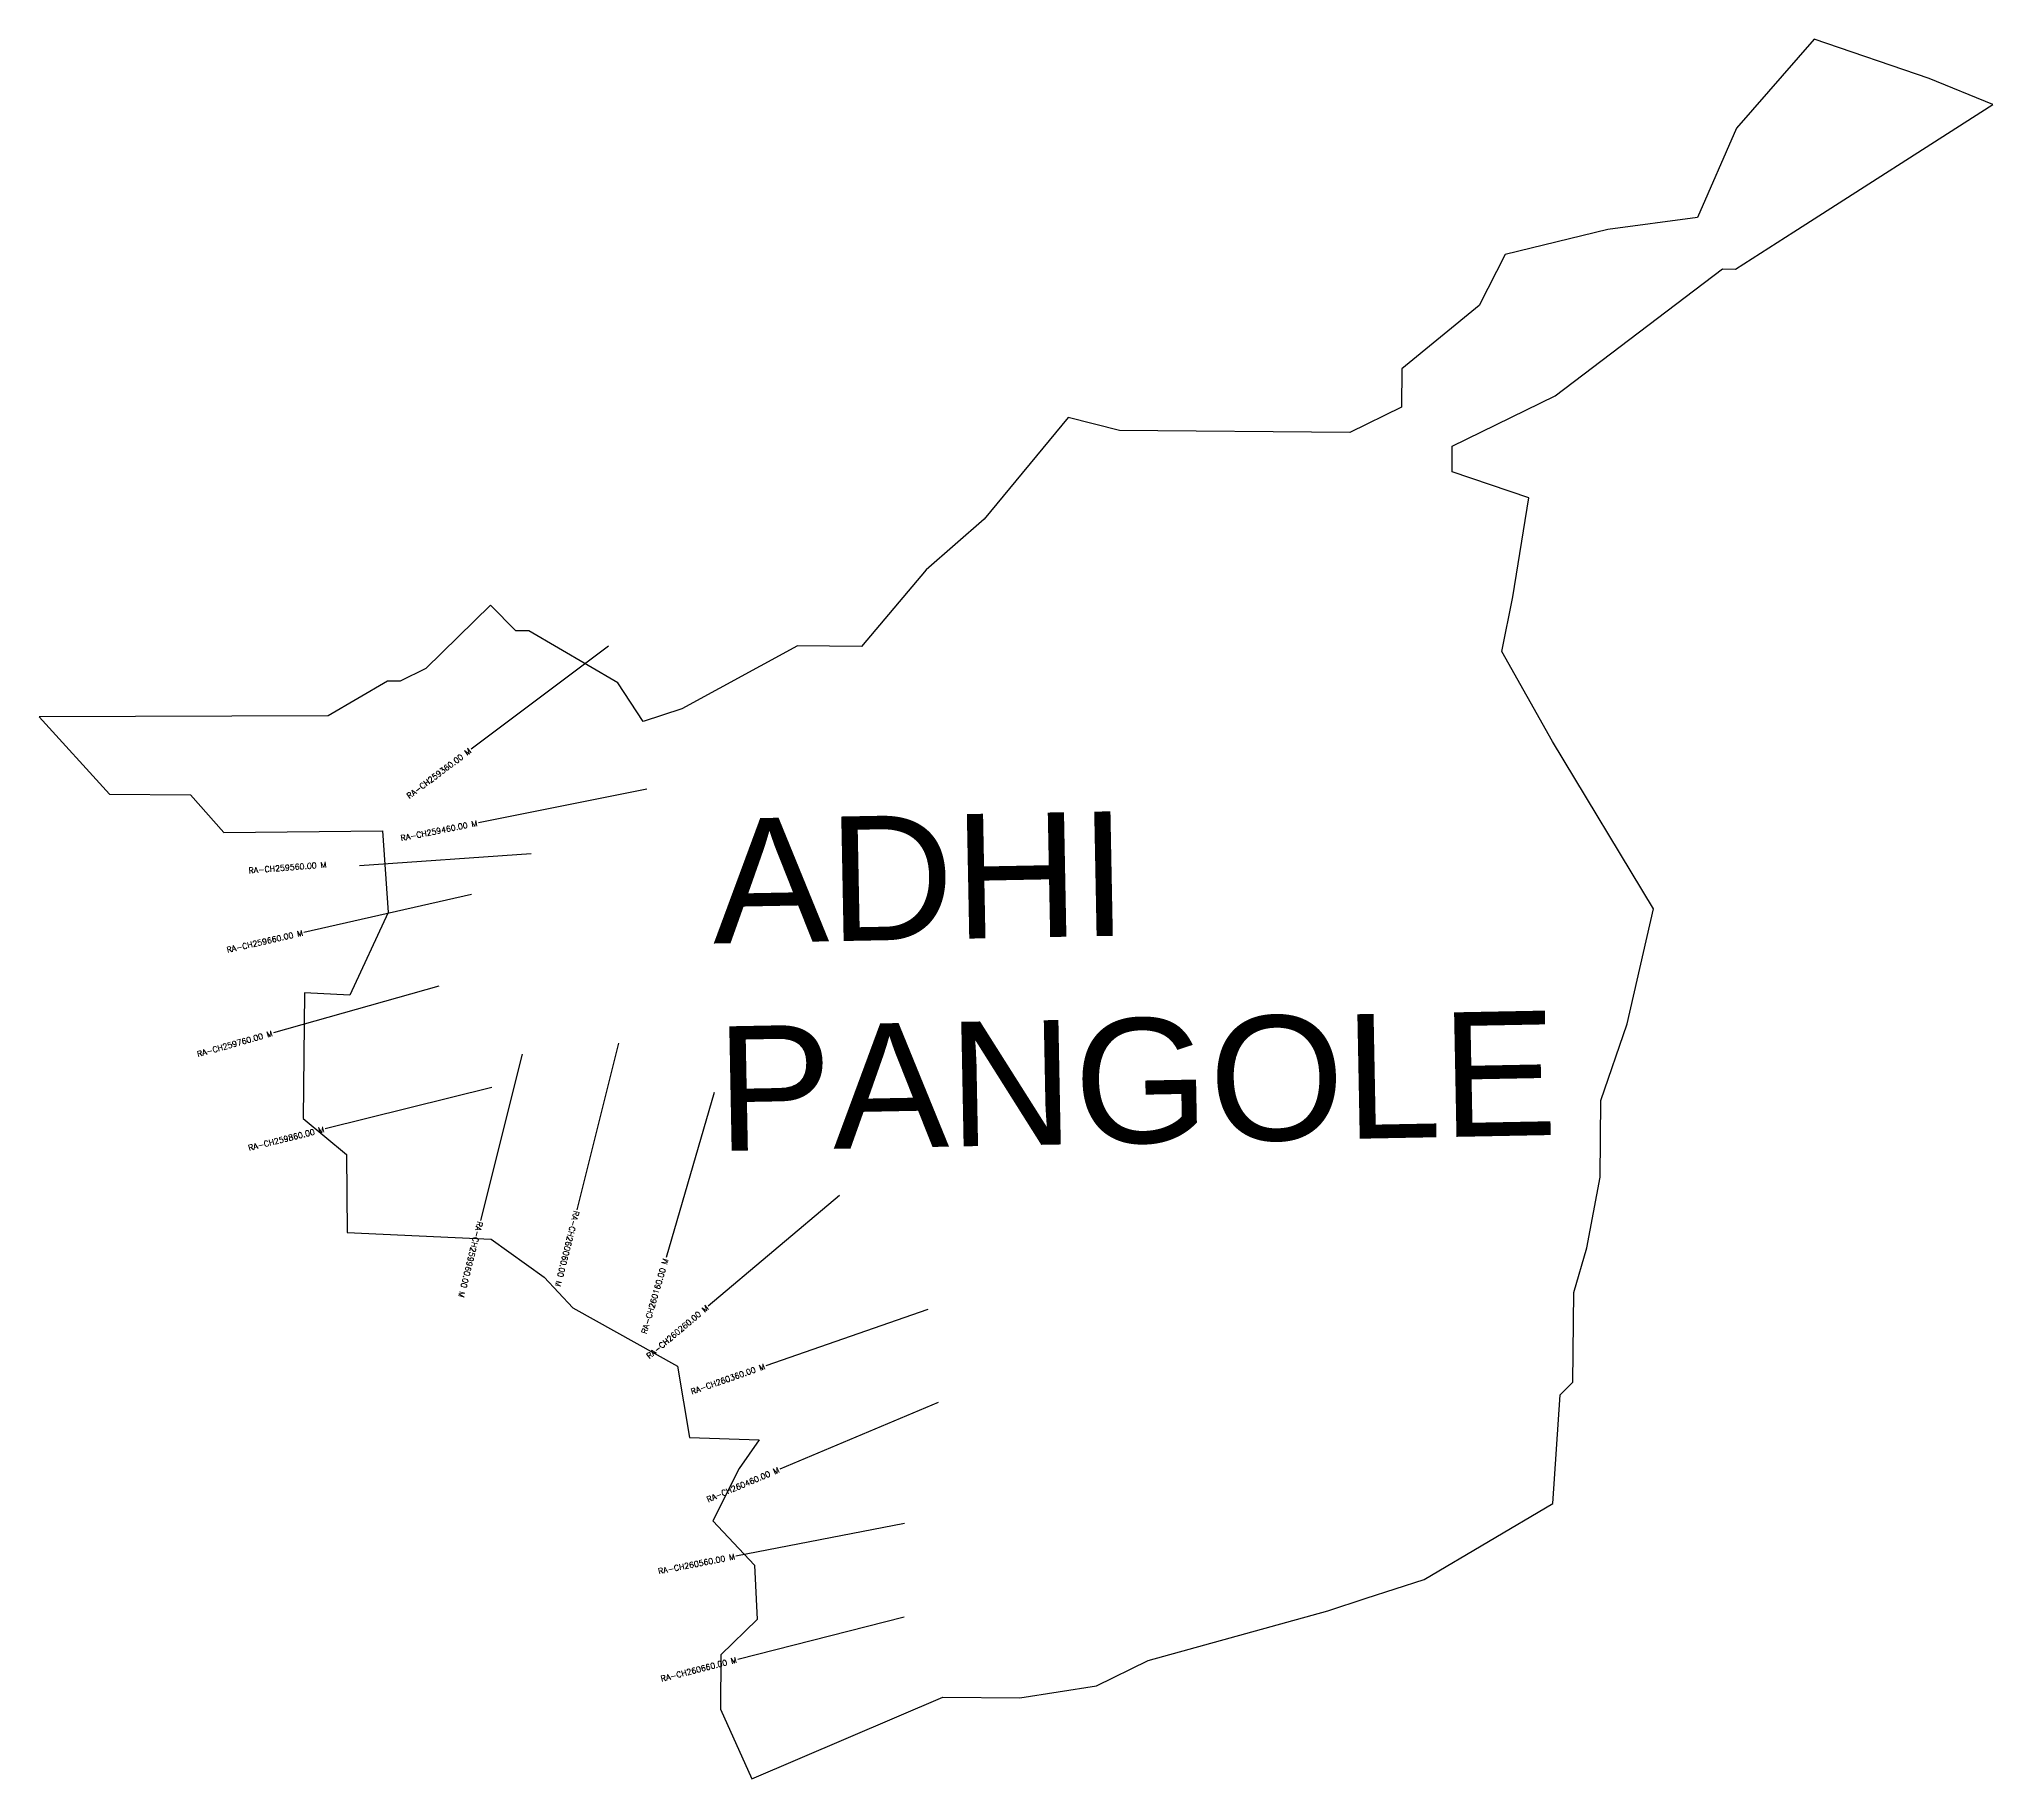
# Model space of a CAD drawing. Header units: metres. Extents: x 278790 to 280496, y 2035070 to 2036589.
import ezdxf
from ezdxf.enums import TextEntityAlignment as Align

# ---------------------------------------------------------------- set-up
doc = ezdxf.new("R2010")
doc.units = ezdxf.units.M
for name, color, linetype in [('CS', 134, 'Continuous'), ('CSMark', 6, 'Continuous'), ('VILLAGE BOUNDRY', 10, 'Continuous'), ('VILLAGE NAME', 250, 'Continuous')]:
    doc.layers.add(name, color=color, linetype=linetype)
doc.styles.get("Standard").update_dxf_attribs({"font": 'simplex.shx'})

msp = doc.modelspace()

# ---------------------------------------------------------------- linework, layer by layer
at = {"layer": 'CS'}
for p, q in [((279286.8, 2036059.1), (279166.8, 2035969.1)), ((279320.3, 2035934.3), (279173.2, 2035904.9)), ((279219.2, 2035877.7), (279069.5, 2035867.3)), ((279167.2, 2035842.4), (279020.9, 2035809.1)), ((279138.6, 2035762.3), (278994.2, 2035721.5)), ((279211.6, 2035703), (279175, 2035557.5)), ((279295.6, 2035712.5), (279259.3, 2035567)), ((279185.1, 2035673.8), (279039.5, 2035637.6)), ((279379.1, 2035669.3), (279337.2, 2035525.3)), ((279488.7, 2035579.5), (279374, 2035482.9)), ((279565.9, 2035480), (279424.2, 2035430.7)), ((279574.8, 2035398.8), (279436.6, 2035340.5)), ((279545.5, 2035292.9), (279398.2, 2035264.4)), ((279545, 2035211.2), (279399.7, 2035174.2))]:
    msp.add_line(p, q, dxfattribs=at)
at = {"layer": 'VILLAGE BOUNDRY', "flags": 128}
msp.add_lwpolyline([(279184.3, 2035541.2), (279230.6, 2035508.1), (279255.7, 2035481.2), (279347, 2035430.5), (279357.6, 2035368.2), (279418.4, 2035366), (279401.1, 2035341), (279378, 2035295.4), (279414.3, 2035256.5), (279416.6, 2035209.1), (279385.1, 2035178.3), (279384.6, 2035131), (279412.1, 2035069.9), (279578.9, 2035141.2), (279646, 2035140.7), (279713.2, 2035151.3), (279758.1, 2035173.3), (279915, 2035216.8), (279948.7, 2035227.8), (279999.1, 2035244.1), (280111.5, 2035310.4), (280117.9, 2035405.4), (280129.2, 2035416.5), (280129.8, 2035494.8), (280141.3, 2035533.8), (280152.9, 2035595.3), (280153.5, 2035662.4), (280176.4, 2035729.3), (280199.6, 2035829.8), (280111.2, 2035975.9), (280067.1, 2036054.5), (280076.6, 2036102.1), (280090.5, 2036188.6), (280023.6, 2036211.5), (280023.8, 2036233.9), (280113.6, 2036277.9), (280259.9, 2036388.6), (280271.1, 2036388.5), (280322.1, 2036421), (280496, 2036532.1), (280440.2, 2036555), (280339.8, 2036589.3), (280272.1, 2036511.5), (280237.9, 2036433.5), (280159.5, 2036422.9), (280069.9, 2036401.3), (280047.2, 2036356.7), (279979.6, 2036301.3), (279979.3, 2036267.8), (279934.4, 2036245.8), (279733.1, 2036247.4), (279688.4, 2036258.9), (279615, 2036170), (279564.3, 2036125.7), (279507.9, 2036059), (279451.9, 2036059.4), (279350.8, 2036004.3), (279317.2, 2035993.4), (279295.1, 2036027.1), (279217.2, 2036072.5), (279205.9, 2036072.6), (279183.8, 2036095.1), (279127.4, 2036039.6), (279104.9, 2036028.6), (279093.8, 2036028.7), (279042, 2035998.3), (278789.6, 2035997.4), (278851, 2035930), (278921.7, 2035929.2), (278951, 2035896.3), (279089.5, 2035897.9), (279094.3, 2035826.5), (279061, 2035754.4), (279021.4, 2035756.3), (279020.2, 2035646.8), (279058, 2035615.2), (279058.6, 2035547.1), (279184.3, 2035541.2)], dxfattribs=at)

# ---------------------------------------------------------------- texts
at = {"layer": 'CSMark'}
for s, rotation, p in [('RA-CH259360.00 M', 36.8834, (279166, 2035968.5)), ('RA-CH259460.00 M', 11.2946, (279172.2, 2035904.7)), ('RA-CH259660.00 M', 12.8467, (279019.9, 2035808.9)), ('RA-CH259760.00 M', 15.7642, (278993.3, 2035721.2)), ('RA-CH259860.00 M', 13.9726, (279038.5, 2035637.3)), ('RA-CH260160.00 M', 73.7664, (279336.9, 2035524.3)), ('RA-CH260260.00 M', 40.1087, (279373.2, 2035482.3)), ('RA-CH260360.00 M', 19.1842, (279423.3, 2035430.4)), ('RA-CH260460.00 M', 22.8868, (279435.7, 2035340.1)), ('RA-CH260560.00 M', 10.9815, (279397.2, 2035264.2)), ('RA-CH260660.00 M', 14.2685, (279398.7, 2035174))]:
    msp.add_text(s, height=5, rotation=rotation, dxfattribs=at).set_placement(p, align=Align.MIDDLE_RIGHT)
for s, rotation, p in [('RA-CH259560.00 M', 4.4412, (278972.6, 2035863.2)), ('RA-CH260060.00 M', 255.9649, (279259, 2035566)), ('RA-CH259960.00 M', 255.8559, (279174.7, 2035556.6))]:
    msp.add_text(s, height=5, rotation=rotation, dxfattribs=at).set_placement(p, align=Align.MIDDLE_LEFT)
at = {"layer": 'VILLAGE NAME', "insert": (279376.4, 2035908.2), "char_height": 108.748, "attachment_point": 1, "rotation": 1.1028}
msp.add_mtext_dynamic_manual_height_columns('{\\fArial|b0|i0|c0|p34;ADHI PANGOLE}', width=726.929, gutter_width=543.7, heights=[0], dxfattribs=at)

doc.saveas('drawing.dxf')
